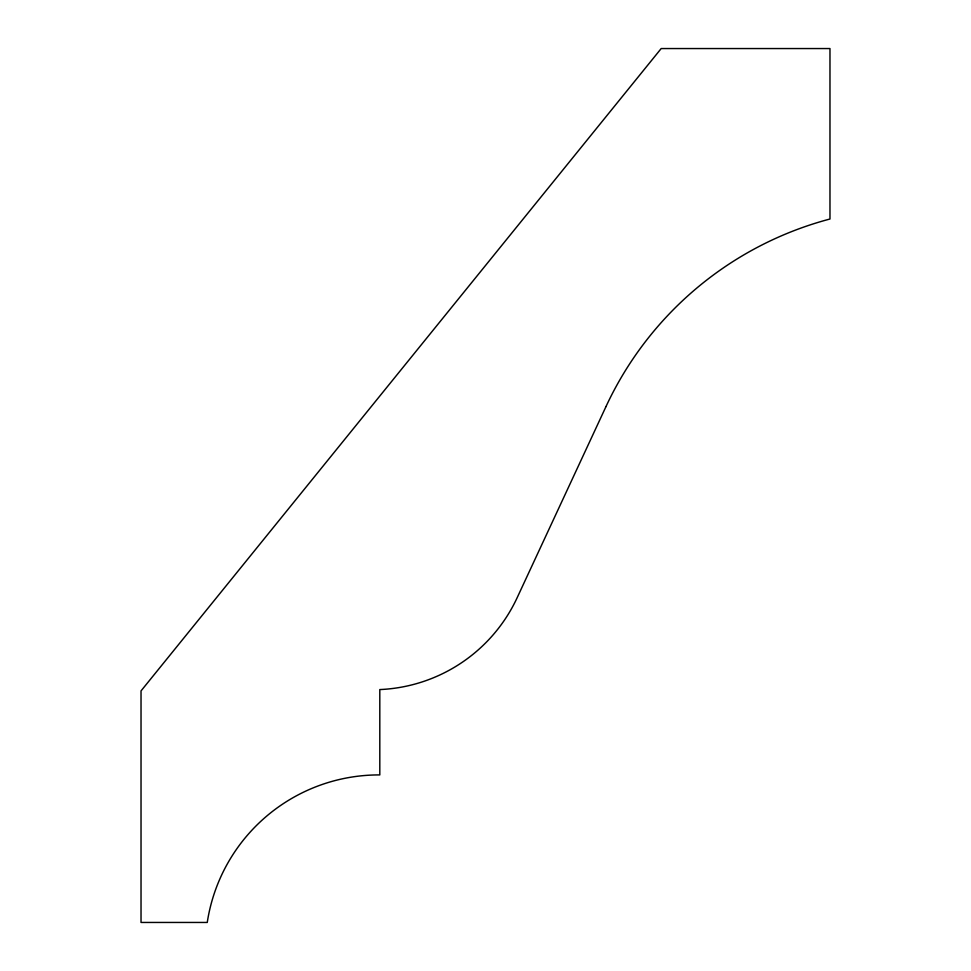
<?xml version="1.0" encoding="UTF-8"?>
<svg xmlns="http://www.w3.org/2000/svg" width="971" height="971" viewBox="0 0 971 971"><rect width="100%" height="100%" fill="white"/><g stroke="black" fill="none" stroke-linecap="round" stroke-linejoin="round"><path stroke-width="1.46" d="M605.989 406.57L517.142 597.748A158.965 158.965 0 0 1 379.807 689.568L379.807 774.919A173.724 173.724 0 0 0 207.26 922.45L141.026 922.45L141.026 690.903L661.19 48.55L829.974 48.55L829.974 219.009A344.001 344.001 0 0 0 605.989 406.57"/></g></svg>
